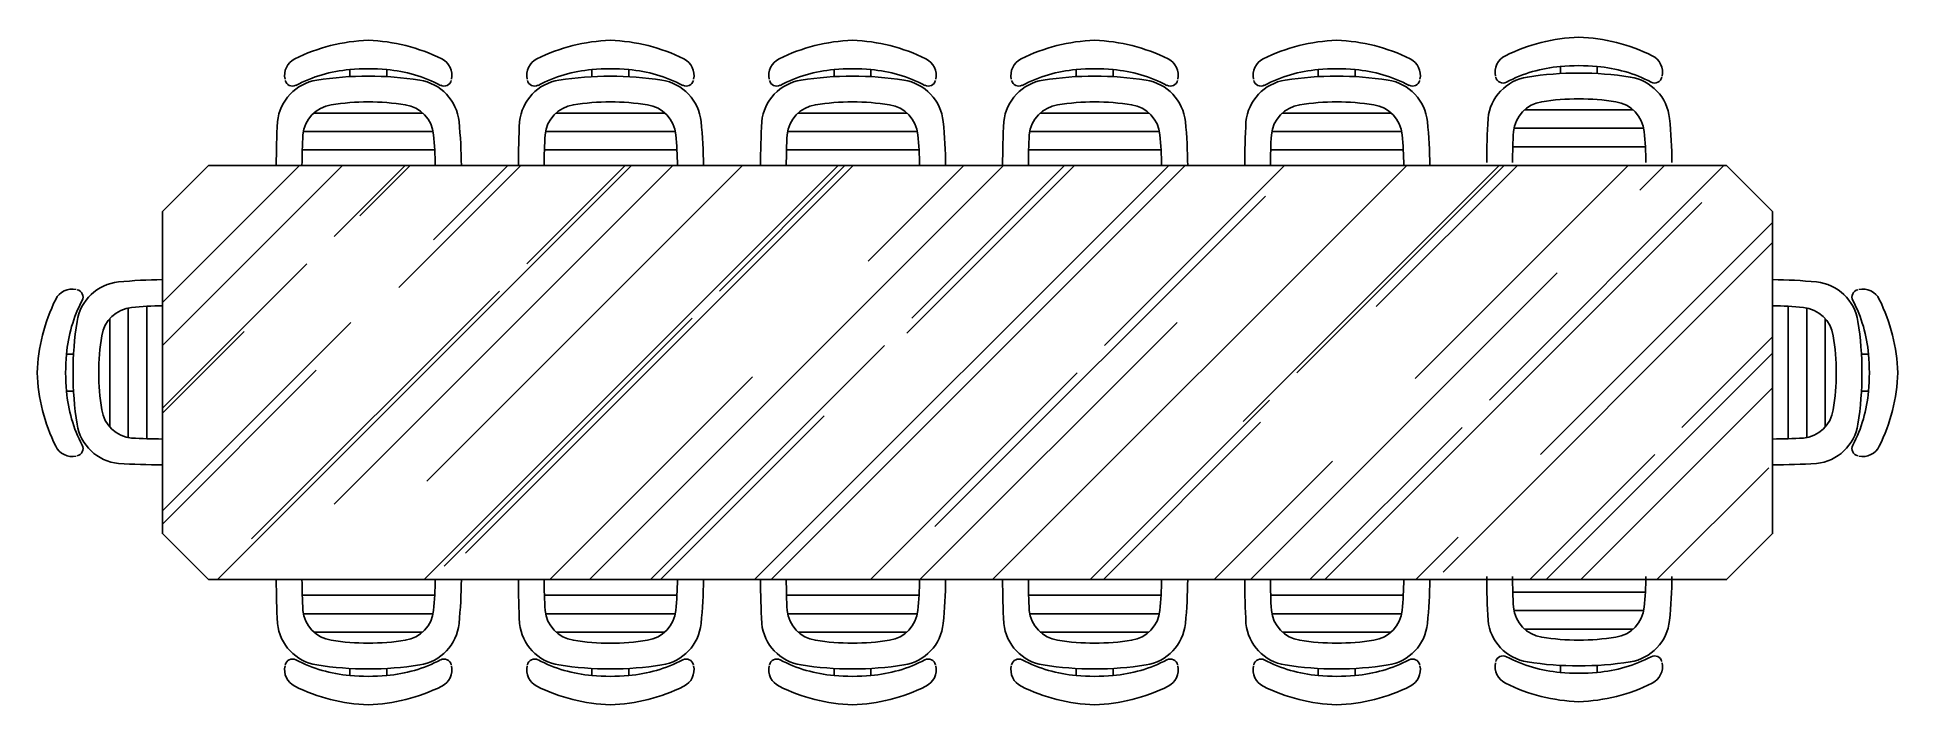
# Model space of a CAD drawing. Header units: millimetres. Extents: x -814.45 to -810.41, y 2630.92 to 2632.37.
import ezdxf

# ---------------------------------------------------------------- set-up
doc = ezdxf.new("R2010")
doc.units = ezdxf.units.MM
doc.header["$LTSCALE"] = 10
doc.layers.add('Móveis_mesas', color=2, linetype='Continuous')

msp = doc.modelspace()

# ---------------------------------------------------------------- hatches: boundary and pattern name
at = {"layer": 'Móveis_mesas'}
h = msp.add_hatch(dxfattribs=at)
h.set_pattern_fill('AR-RROOF', color=1, scale=0.01, angle=45, style=0)
h.set_pattern_definition([(45, (-70.74727, 0), (0.215526147, 0.574736392), [3.81, -0.508, 1.27, -0.254]), (45, (-70.5982, 0.32868), (-0.418479935, 0.05926969), [0.762, -0.08382, 1.524, -0.1905]), (45, (-70.81013, 0.24247), (0.813611205, 1.054282069), [2.032, -0.3556, 1.016, -0.254])])
h.paths.add_polyline_path([(-814.1826, 2631.2954), (-814.0826, 2631.1954), (-810.7826, 2631.1954), (-810.6826, 2631.2954), (-810.6826, 2631.9954), (-810.7826, 2632.0954), (-814.0826, 2632.0954), (-814.1826, 2631.9954)])

# ---------------------------------------------------------------- linework, layer by layer
for p, q in [((-813.7752, 2632.2886), (-813.7752, 2632.3039)), ((-813.6951, 2632.2886), (-813.6951, 2632.3039)), ((-813.249, 2632.2886), (-813.249, 2632.3039)), ((-813.1688, 2632.2886), (-813.1688, 2632.3039)), ((-812.7227, 2632.2886), (-812.7227, 2632.3039)), ((-812.6426, 2632.2886), (-812.6426, 2632.3039)), ((-812.1965, 2632.2886), (-812.1965, 2632.3039)), ((-812.1163, 2632.2886), (-812.1163, 2632.3039)), ((-811.6702, 2632.2886), (-811.6702, 2632.3039)), ((-811.5901, 2632.2886), (-811.5901, 2632.3039)), ((-811.144, 2632.2953), (-811.144, 2632.3106)), ((-811.0639, 2632.2953), (-811.0639, 2632.3106)), ((-814.3758, 2631.685), (-814.3911, 2631.685)), ((-810.4895, 2631.685), (-810.4742, 2631.685)), ((-814.3758, 2631.6048), (-814.3911, 2631.6048)), ((-810.4895, 2631.6048), (-810.4742, 2631.6048)), ((-813.7752, 2631.0022), (-813.7752, 2630.9869)), ((-813.6951, 2631.0022), (-813.6951, 2630.9869)), ((-813.249, 2631.0022), (-813.249, 2630.9869)), ((-813.1688, 2631.0022), (-813.1688, 2630.9869)), ((-812.7227, 2631.0022), (-812.7227, 2630.9869)), ((-812.6426, 2631.0022), (-812.6426, 2630.9869)), ((-812.1965, 2631.0022), (-812.1965, 2630.9869)), ((-812.1163, 2631.0022), (-812.1163, 2630.9869)), ((-811.6702, 2631.0022), (-811.6702, 2630.9869)), ((-811.5901, 2631.0022), (-811.5901, 2630.9869)), ((-811.144, 2631.009), (-811.144, 2630.9937)), ((-811.0639, 2631.009), (-811.0639, 2630.9937))]:
    msp.add_line(p, q, dxfattribs=at)
at = {"layer": 'Móveis_mesas', "color": 1}
for p, q in [((-813.8531, 2632.2095), (-813.6172, 2632.2095)), ((-813.3269, 2632.2095), (-813.0909, 2632.2095)), ((-812.8006, 2632.2095), (-812.5647, 2632.2095)), ((-812.2744, 2632.2095), (-812.0384, 2632.2095)), ((-811.7481, 2632.2095), (-811.5122, 2632.2095)), ((-811.2219, 2632.2163), (-810.986, 2632.2163)), ((-813.8761, 2632.1694), (-813.5942, 2632.1694)), ((-813.3498, 2632.1694), (-813.068, 2632.1694)), ((-812.8236, 2632.1694), (-812.5417, 2632.1694)), ((-812.2973, 2632.1694), (-812.0155, 2632.1694)), ((-811.7711, 2632.1694), (-811.4892, 2632.1694)), ((-811.2449, 2632.1762), (-810.963, 2632.1762)), ((-813.8785, 2632.1294), (-813.5905, 2632.1294)), ((-813.3523, 2632.1294), (-813.0643, 2632.1294)), ((-812.826, 2632.1294), (-812.538, 2632.1294)), ((-812.2998, 2632.1294), (-812.0118, 2632.1294)), ((-811.7735, 2632.1294), (-811.4855, 2632.1294)), ((-811.2473, 2632.1361), (-810.9593, 2632.1361)), ((-814.2968, 2631.5269), (-814.2968, 2631.7629)), ((-814.2567, 2631.504), (-814.2567, 2631.7859)), ((-814.2166, 2631.5015), (-814.2166, 2631.7895)), ((-810.6487, 2631.5015), (-810.6487, 2631.7895)), ((-810.6086, 2631.504), (-810.6086, 2631.7859)), ((-810.5685, 2631.5269), (-810.5685, 2631.7629)), ((-813.8785, 2631.1614), (-813.5905, 2631.1614)), ((-813.3523, 2631.1614), (-813.0643, 2631.1614)), ((-812.826, 2631.1614), (-812.538, 2631.1614)), ((-812.2998, 2631.1614), (-812.0118, 2631.1614)), ((-811.7735, 2631.1614), (-811.4855, 2631.1614)), ((-811.2473, 2631.1682), (-810.9593, 2631.1682)), ((-813.8761, 2631.1213), (-813.5942, 2631.1213)), ((-813.3498, 2631.1213), (-813.068, 2631.1213)), ((-812.8236, 2631.1213), (-812.5417, 2631.1213)), ((-812.2973, 2631.1213), (-812.0155, 2631.1213)), ((-811.7711, 2631.1213), (-811.4892, 2631.1213)), ((-811.2449, 2631.1281), (-810.963, 2631.1281)), ((-813.8531, 2631.0812), (-813.6172, 2631.0812)), ((-813.3269, 2631.0812), (-813.0909, 2631.0812)), ((-812.8006, 2631.0812), (-812.5647, 2631.0812)), ((-812.2744, 2631.0812), (-812.0384, 2631.0812)), ((-811.7481, 2631.0812), (-811.5122, 2631.0812)), ((-811.2219, 2631.088), (-810.986, 2631.088))]:
    msp.add_line(p, q, dxfattribs=at)
at = {"layer": 'Móveis_mesas'}
for points in [[(-813.5542, 2632.2828, 0.344642), (-813.5756, 2632.3273, 0.1068), (-813.7352, 2632.3675, 0.1068), (-813.8948, 2632.3273, 0.344642), (-813.9161, 2632.2828)], [(-813.0279, 2632.2828, 0.344642), (-813.0493, 2632.3273, 0.1068), (-813.2089, 2632.3675, 0.1068), (-813.3685, 2632.3273, 0.344642), (-813.3899, 2632.2828)], [(-812.5017, 2632.2828, 0.344642), (-812.523, 2632.3273, 0.1068), (-812.6826, 2632.3675, 0.1068), (-812.8422, 2632.3273, 0.344642), (-812.8636, 2632.2828)], [(-811.9754, 2632.2828, 0.344642), (-811.9968, 2632.3273, 0.1068), (-812.1564, 2632.3675, 0.1068), (-812.316, 2632.3273, 0.344642), (-812.3374, 2632.2828)], [(-811.4492, 2632.2828, 0.344642), (-811.4705, 2632.3273, 0.1068), (-811.6301, 2632.3675, 0.1068), (-811.7897, 2632.3273, 0.344642), (-811.8111, 2632.2828)], [(-810.923, 2632.2895, 0.344642), (-810.9443, 2632.3341, 0.1068), (-811.1039, 2632.3742, 0.1068), (-811.2635, 2632.3341, 0.344642), (-811.2849, 2632.2895)], [(-813.5328, 2632.0954, 0.02383), (-813.5379, 2632.1907, 0.340817), (-813.6234, 2632.281, 0.077917), (-813.8469, 2632.281, 0.340817), (-813.9324, 2632.1907, 0.013162), (-813.9351, 2632.0954)], [(-813.0065, 2632.0954, 0.02383), (-813.0117, 2632.1907, 0.340817), (-813.0972, 2632.281, 0.077917), (-813.3206, 2632.281, 0.340817), (-813.4062, 2632.1907, 0.013162), (-813.4089, 2632.0954)], [(-812.4803, 2632.0954, 0.02383), (-812.4854, 2632.1907, 0.340817), (-812.5709, 2632.281, 0.077917), (-812.7944, 2632.281, 0.340817), (-812.8799, 2632.1907, 0.013162), (-812.8826, 2632.0954)], [(-811.954, 2632.0954, 0.02383), (-811.9591, 2632.1907, 0.340817), (-812.0446, 2632.281, 0.077917), (-812.2681, 2632.281, 0.340817), (-812.3536, 2632.1907, 0.013162), (-812.3564, 2632.0954)], [(-811.4278, 2632.0954, 0.02383), (-811.4329, 2632.1907, 0.340817), (-811.5184, 2632.281, 0.077917), (-811.7419, 2632.281, 0.340817), (-811.8274, 2632.1907, 0.013162), (-811.8301, 2632.0954)], [(-810.9016, 2632.1021, 0.02383), (-810.9067, 2632.1975, 0.340817), (-810.9922, 2632.2877, 0.077917), (-811.2157, 2632.2877, 0.340817), (-811.3012, 2632.1975, 0.013162), (-811.3039, 2632.1021)], [(-814.1826, 2631.8473, 0.02383), (-814.278, 2631.8422, 0.340817), (-814.3682, 2631.7567, 0.077917), (-814.3682, 2631.5332, 0.340817), (-814.278, 2631.4477, 0.013162), (-814.1826, 2631.4449)], [(-810.6826, 2631.8473, -0.02383), (-810.5873, 2631.8422, -0.340817), (-810.4971, 2631.7567, -0.077917), (-810.4971, 2631.5332, -0.340817), (-810.5873, 2631.4477, -0.013162), (-810.6826, 2631.4449)], [(-814.3701, 2631.8259, 0.344642), (-814.4146, 2631.8045, 0.1068), (-814.4547, 2631.6449, 0.1068), (-814.4146, 2631.4853, 0.344642), (-814.3701, 2631.4639)], [(-810.4952, 2631.8259, -0.344642), (-810.4507, 2631.8045, -0.1068), (-810.4105, 2631.6449, -0.1068), (-810.4507, 2631.4853, -0.344642), (-810.4952, 2631.4639)], [(-813.5328, 2631.1954, -0.02383), (-813.5379, 2631.1001, -0.340817), (-813.6234, 2631.0098, -0.077917), (-813.8469, 2631.0098, -0.340817), (-813.9324, 2631.1001, -0.013162), (-813.9351, 2631.1954)], [(-813.0065, 2631.1954, -0.02383), (-813.0117, 2631.1001, -0.340817), (-813.0972, 2631.0098, -0.077917), (-813.3206, 2631.0098, -0.340817), (-813.4062, 2631.1001, -0.013162), (-813.4089, 2631.1954)], [(-812.4803, 2631.1954, -0.02383), (-812.4854, 2631.1001, -0.340817), (-812.5709, 2631.0098, -0.077917), (-812.7944, 2631.0098, -0.340817), (-812.8799, 2631.1001, -0.013162), (-812.8826, 2631.1954)], [(-811.954, 2631.1954, -0.02383), (-811.9591, 2631.1001, -0.340817), (-812.0446, 2631.0098, -0.077917), (-812.2681, 2631.0098, -0.340817), (-812.3536, 2631.1001, -0.013162), (-812.3564, 2631.1954)], [(-811.4278, 2631.1954, -0.02383), (-811.4329, 2631.1001, -0.340817), (-811.5184, 2631.0098, -0.077917), (-811.7419, 2631.0098, -0.340817), (-811.8274, 2631.1001, -0.013162), (-811.8301, 2631.1954)], [(-810.9016, 2631.2021, -0.02383), (-810.9067, 2631.1068, -0.340817), (-810.9922, 2631.0165, -0.077917), (-811.2157, 2631.0165, -0.340817), (-811.3012, 2631.1068, -0.013162), (-811.3039, 2631.2021)], [(-813.5542, 2631.008, -0.344642), (-813.5756, 2630.9635, -0.1068), (-813.7352, 2630.9233, -0.1068), (-813.8948, 2630.9635, -0.344642), (-813.9161, 2631.008)], [(-813.0279, 2631.008, -0.344642), (-813.0493, 2630.9635, -0.1068), (-813.2089, 2630.9233, -0.1068), (-813.3685, 2630.9635, -0.344642), (-813.3899, 2631.008)], [(-812.5017, 2631.008, -0.344642), (-812.523, 2630.9635, -0.1068), (-812.6826, 2630.9233, -0.1068), (-812.8422, 2630.9635, -0.344642), (-812.8636, 2631.008)], [(-811.9754, 2631.008, -0.344642), (-811.9968, 2630.9635, -0.1068), (-812.1564, 2630.9233, -0.1068), (-812.316, 2630.9635, -0.344642), (-812.3374, 2631.008)], [(-811.4492, 2631.008, -0.344642), (-811.4705, 2630.9635, -0.1068), (-811.6301, 2630.9233, -0.1068), (-811.7897, 2630.9635, -0.344642), (-811.8111, 2631.008)], [(-810.923, 2631.0147, -0.344642), (-810.9443, 2630.9702, -0.1068), (-811.1039, 2630.93, -0.1068), (-811.2635, 2630.9702, -0.344642), (-811.2849, 2631.0147)]]:
    msp.add_lwpolyline(points, format="xyb", dxfattribs=at)
at = {"layer": 'Móveis_mesas', "color": 1}
for points in [[(-813.5895, 2632.0954, 0.023238), (-813.5931, 2632.1623, 0.343778), (-813.6547, 2632.2273, 0.078519), (-813.8156, 2632.2273, 0.340817), (-813.8772, 2632.1623, 0.011187), (-813.8792, 2632.0954)], [(-813.0632, 2632.0954, 0.023238), (-813.0669, 2632.1623, 0.343778), (-813.1284, 2632.2273, 0.078519), (-813.2894, 2632.2273, 0.340817), (-813.3509, 2632.1623, 0.011187), (-813.3529, 2632.0954)], [(-812.5369, 2632.0954, 0.023238), (-812.5406, 2632.1623, 0.343778), (-812.6022, 2632.2273, 0.078519), (-812.7631, 2632.2273, 0.340817), (-812.8247, 2632.1623, 0.011187), (-812.8266, 2632.0954)], [(-812.0107, 2632.0954, 0.023238), (-812.0144, 2632.1623, 0.343778), (-812.0759, 2632.2273, 0.078519), (-812.2368, 2632.2273, 0.340817), (-812.2984, 2632.1623, 0.011187), (-812.3004, 2632.0954)], [(-811.4844, 2632.0954, 0.023238), (-811.4881, 2632.1623, 0.343778), (-811.5497, 2632.2273, 0.078519), (-811.7106, 2632.2273, 0.340817), (-811.7722, 2632.1623, 0.011187), (-811.7741, 2632.0954)], [(-810.9582, 2632.1021, 0.023238), (-810.9619, 2632.1691, 0.343778), (-811.0235, 2632.234, 0.078519), (-811.1844, 2632.234, 0.340817), (-811.246, 2632.1691, 0.011187), (-811.2479, 2632.1021)], [(-814.1826, 2631.7906, 0.023238), (-814.2496, 2631.7869, 0.343778), (-814.3146, 2631.7254, 0.078519), (-814.3146, 2631.5645, 0.340817), (-814.2496, 2631.5029, 0.011187), (-814.1826, 2631.5009)], [(-810.6826, 2631.7906, -0.023238), (-810.6157, 2631.7869, -0.343778), (-810.5507, 2631.7254, -0.078519), (-810.5507, 2631.5645, -0.340817), (-810.6157, 2631.5029, -0.011187), (-810.6826, 2631.5009)], [(-813.5895, 2631.1954, -0.023238), (-813.5931, 2631.1285, -0.343778), (-813.6547, 2631.0635, -0.078519), (-813.8156, 2631.0635, -0.340817), (-813.8772, 2631.1285, -0.011187), (-813.8792, 2631.1954)], [(-813.0632, 2631.1954, -0.023238), (-813.0669, 2631.1285, -0.343778), (-813.1284, 2631.0635, -0.078519), (-813.2894, 2631.0635, -0.340817), (-813.3509, 2631.1285, -0.011187), (-813.3529, 2631.1954)], [(-812.5369, 2631.1954, -0.023238), (-812.5406, 2631.1285, -0.343778), (-812.6022, 2631.0635, -0.078519), (-812.7631, 2631.0635, -0.340817), (-812.8247, 2631.1285, -0.011187), (-812.8266, 2631.1954)], [(-812.0107, 2631.1954, -0.023238), (-812.0144, 2631.1285, -0.343778), (-812.0759, 2631.0635, -0.078519), (-812.2368, 2631.0635, -0.340817), (-812.2984, 2631.1285, -0.011187), (-812.3004, 2631.1954)], [(-811.4844, 2631.1954, -0.023238), (-811.4881, 2631.1285, -0.343778), (-811.5497, 2631.0635, -0.078519), (-811.7106, 2631.0635, -0.340817), (-811.7722, 2631.1285, -0.011187), (-811.7741, 2631.1954)], [(-810.9582, 2631.2021, -0.023238), (-810.9619, 2631.1352, -0.343778), (-811.0235, 2631.0702, -0.078519), (-811.1844, 2631.0702, -0.340817), (-811.246, 2631.1352, -0.011187), (-811.2479, 2631.2021)]]:
    msp.add_lwpolyline(points, format="xyb", dxfattribs=at)
at = {"layer": 'Móveis_mesas'}
msp.add_lwpolyline([(-814.0826, 2631.1954), (-810.7826, 2631.1954), (-810.6826, 2631.2954), (-810.6826, 2631.9954), (-810.7826, 2632.0954), (-814.0826, 2632.0954), (-814.1826, 2631.9954), (-814.1826, 2631.2954)], close=True, dxfattribs=at)
for centre, radius, start, end in [((-813.7501, 2631.9988), 0.306, 94.7148, 117.7352), ((-813.7352, 2631.8669), 0.4388, 84.7595, 95.2405), ((-813.7202, 2631.9988), 0.306, 62.2648, 85.2852), ((-813.2238, 2631.9988), 0.306, 94.7148, 117.7352), ((-813.2089, 2631.8669), 0.4388, 84.7595, 95.2405), ((-813.194, 2631.9988), 0.306, 62.2648, 85.2852), ((-812.6976, 2631.9988), 0.306, 94.7148, 117.7352), ((-812.6826, 2631.8669), 0.4388, 84.7595, 95.2405), ((-812.6677, 2631.9988), 0.306, 62.2648, 85.2852), ((-812.1713, 2631.9988), 0.306, 94.7148, 117.7352), ((-812.1564, 2631.8669), 0.4388, 84.7595, 95.2405), ((-812.1415, 2631.9988), 0.306, 62.2648, 85.2852), ((-811.6451, 2631.9988), 0.306, 94.7148, 117.7352), ((-811.6301, 2631.8669), 0.4388, 84.7595, 95.2405), ((-811.6152, 2631.9988), 0.306, 62.2648, 85.2852), ((-811.2688, 2632.2907), 0.016, 192.3844, 297.7352), ((-811.1189, 2632.0056), 0.306, 94.7148, 117.7352), ((-811.1039, 2631.8736), 0.4388, 84.7595, 95.2405), ((-811.089, 2632.0056), 0.306, 62.2648, 85.2852), ((-810.9391, 2632.2907), 0.016, 242.2648, 347.6156), ((-813.9, 2632.2839), 0.016, 192.3844, 297.7352), ((-813.5703, 2632.2839), 0.016, 242.2648, 347.6156), ((-813.3737, 2632.2839), 0.016, 192.3844, 297.7352), ((-813.0441, 2632.2839), 0.016, 242.2648, 347.6156), ((-812.8475, 2632.2839), 0.016, 192.3844, 297.7352), ((-812.5178, 2632.2839), 0.016, 242.2648, 347.6156), ((-812.3212, 2632.2839), 0.016, 192.3844, 297.7352), ((-811.9916, 2632.2839), 0.016, 242.2648, 347.6156), ((-811.7949, 2632.2839), 0.016, 192.3844, 297.7352), ((-811.4653, 2632.2839), 0.016, 242.2648, 347.6156), ((-814.0861, 2631.6598), 0.306, 152.2648, 175.2852), ((-814.3712, 2631.8097), 0.016, 332.2648, 77.6156), ((-810.4941, 2631.8097), 0.016, 102.3844, 207.7352), ((-810.7792, 2631.6598), 0.306, 4.7148, 27.7352), ((-813.9541, 2631.6449), 0.4388, 174.7595, 185.2405), ((-810.9112, 2631.6449), 0.4388, 354.7595, 5.2405), ((-814.0861, 2631.63), 0.306, 184.7148, 207.7352), ((-810.7792, 2631.63), 0.306, 332.2648, 355.2852), ((-814.3712, 2631.4801), 0.016, 282.3844, 27.7352), ((-810.4941, 2631.4801), 0.016, 152.2648, 257.6156), ((-813.9, 2631.0068), 0.016, 62.2648, 167.6156), ((-813.7501, 2631.2919), 0.306, 242.2648, 265.2852), ((-813.7202, 2631.2919), 0.306, 274.7148, 297.7352), ((-813.5703, 2631.0068), 0.016, 12.3844, 117.7352), ((-813.3737, 2631.0068), 0.016, 62.2648, 167.6156), ((-813.2238, 2631.2919), 0.306, 242.2648, 265.2852), ((-813.194, 2631.2919), 0.306, 274.7148, 297.7352), ((-813.0441, 2631.0068), 0.016, 12.3844, 117.7352), ((-812.8475, 2631.0068), 0.016, 62.2648, 167.6156), ((-812.6976, 2631.2919), 0.306, 242.2648, 265.2852), ((-812.6677, 2631.2919), 0.306, 274.7148, 297.7352), ((-812.5178, 2631.0068), 0.016, 12.3844, 117.7352), ((-812.3212, 2631.0068), 0.016, 62.2648, 167.6156), ((-812.1713, 2631.2919), 0.306, 242.2648, 265.2852), ((-812.1415, 2631.2919), 0.306, 274.7148, 297.7352), ((-811.9916, 2631.0068), 0.016, 12.3844, 117.7352), ((-811.7949, 2631.0068), 0.016, 62.2648, 167.6156), ((-811.6451, 2631.2919), 0.306, 242.2648, 265.2852), ((-811.6152, 2631.2919), 0.306, 274.7148, 297.7352), ((-811.4653, 2631.0068), 0.016, 12.3844, 117.7352), ((-811.2688, 2631.0136), 0.016, 62.2648, 167.6156), ((-811.1189, 2631.2987), 0.306, 242.2648, 265.2852), ((-811.1039, 2631.4306), 0.4388, 264.7595, 275.2405), ((-811.089, 2631.2987), 0.306, 274.7148, 297.7352), ((-810.9391, 2631.0136), 0.016, 12.3844, 117.7352), ((-813.7352, 2631.4239), 0.4388, 264.7595, 275.2405), ((-813.2089, 2631.4239), 0.4388, 264.7595, 275.2405), ((-812.6826, 2631.4239), 0.4388, 264.7595, 275.2405), ((-812.1564, 2631.4239), 0.4388, 264.7595, 275.2405), ((-811.6301, 2631.4239), 0.4388, 264.7595, 275.2405)]:
    msp.add_arc(centre, radius, start, end, dxfattribs=at)

doc.saveas('drawing.dxf')
